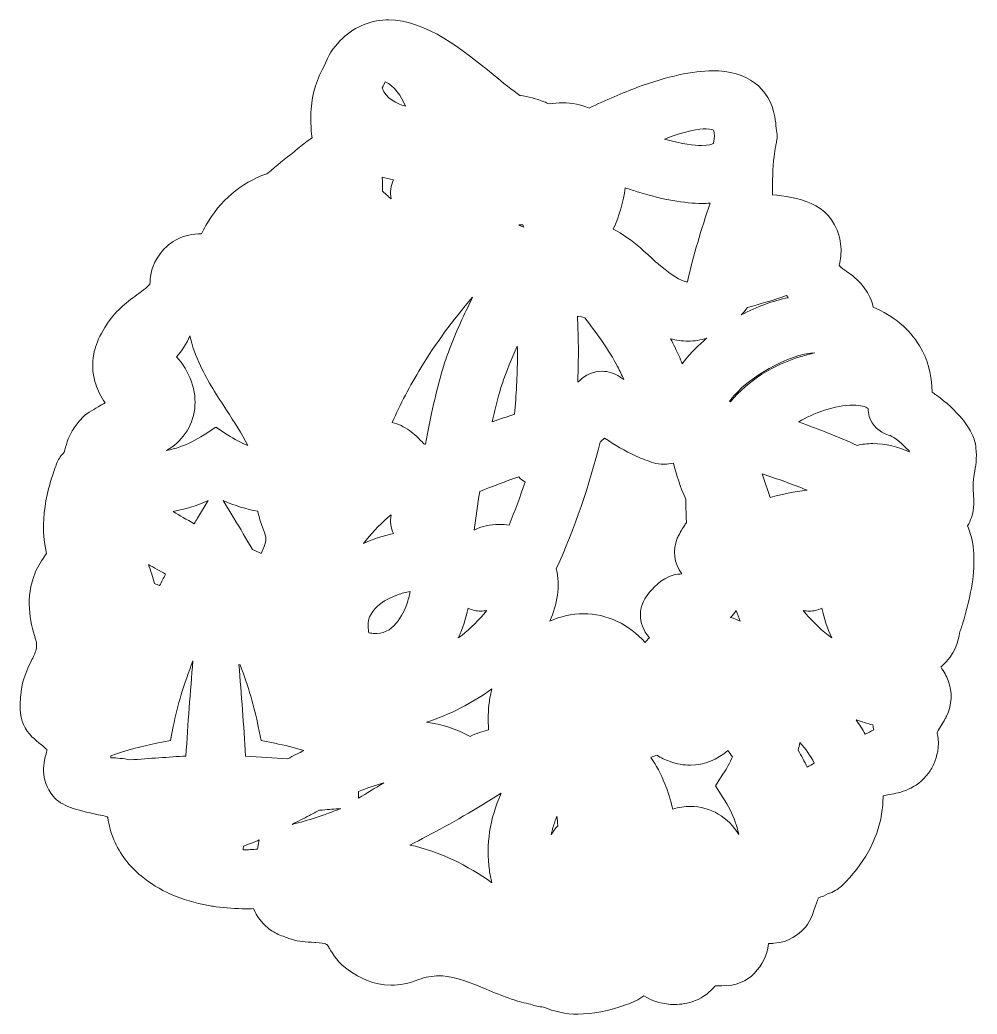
# Model space of a CAD drawing. Header units: inches. Extents: x -812 to 7891, y -3575 to 2748.
# Drawn here: x -811.7 to -362.5, y -3563.3 to -3096.4 of the extents above; entities that cross this region are included whole.
import ezdxf

# ---------------------------------------------------------------- set-up
doc = ezdxf.new("R2010")
doc.units = ezdxf.units.IN
doc.header["$MEASUREMENT"] = 0
doc.layers.add('Layer 1', color=7, linetype='Continuous')

# ---------------------------------------------------------------- blocks, each defined once
blk = doc.blocks.new('block 18')
at = {"layer": 'Layer 1', "lineweight": 0}
for points, knots in [([(-364, -3311.13), (-364, -3311.13), (-363.78, -3309.79), (-363.78, -3309.79), (-363.16, -3306.12), (-362.46, -3301.97), (-362.99, -3297.53), (-363.29, -3295.09), (-363.86, -3292.99), (-364.75, -3291.07), (-365.83, -3288.76), (-367.44, -3286.31), (-369.53, -3283.79), (-372.71, -3279.96), (-376.99, -3276.01), (-381.58, -3272.66), (-382.25, -3272.17), (-382.91, -3271.7), (-383.56, -3271.26), (-383.6, -3263.24), (-385.58, -3255.94), (-389.46, -3249.49), (-394.23, -3241.57), (-401.68, -3235.37), (-411.22, -3231.32), (-413.16, -3222.95), (-418.39, -3218.24), (-423.89, -3214.44), (-424.56, -3213.98), (-426.36, -3212.73), (-427.25, -3211.85), (-427.25, -3211.84), (-427.12, -3211.18), (-427.12, -3211.18), (-426.68, -3208.93), (-426.13, -3206.14), (-426.4, -3202.82), (-426.53, -3201.21), (-426.8, -3199.65), (-427.21, -3198.08), (-431.47, -3181.85), (-447.58, -3179.79), (-458.57, -3178.58), (-458.49, -3172.15), (-458.39, -3166.08), (-457.77, -3160.63), (-457.59, -3158.96), (-457.32, -3157.29), (-456.96, -3155.56), (-456.9, -3155.29), (-456.85, -3155.01), (-456.8, -3154.73), (-456.76, -3154.55), (-456.73, -3154.36), (-456.69, -3154.17), (-456.26, -3152.47), (-456.04, -3150.12), (-456.81, -3147.49), (-456.87, -3145.64), (-457.06, -3143.83), (-457.39, -3142.02), (-459.9, -3128.24), (-470.54, -3120.35), (-486.58, -3120.35), (-495.96, -3120.35), (-507.81, -3122.96), (-521.79, -3128.12), (-528.88, -3130.74), (-536.54, -3134.01), (-544.6, -3137.87), (-548.36, -3136.24), (-552.57, -3135.4), (-557.04, -3135.4), (-559.09, -3135.4), (-561.17, -3135.58), (-563.27, -3135.93), (-564.09, -3135.57), (-564.9, -3135.23), (-565.7, -3134.91), (-569.39, -3133.46), (-573.14, -3132.47), (-576.82, -3131.96), (-576.82, -3131.96), (-577, -3131.93), (-577, -3131.93), (-580.5, -3129.64), (-584.96, -3125.99), (-589.65, -3122.15), (-603.63, -3110.7), (-621.03, -3096.45), (-638.67, -3096.45), (-639.06, -3096.45), (-639.46, -3096.45), (-639.85, -3096.47), (-648.1, -3096.77), (-655.38, -3100.09), (-661.5, -3106.35), (-664.76, -3109.69), (-667.14, -3113.43), (-668.6, -3117.49), (-672.29, -3123.81), (-674.46, -3130.84), (-675.04, -3138.4), (-675.37, -3142.69), (-675.21, -3147.11), (-674.56, -3151.8), (-676.7, -3153.19), (-678.69, -3154.77), (-680.57, -3156.33), (-680.57, -3156.33), (-681.24, -3156.9), (-681.24, -3156.9), (-681.9, -3157.44), (-682.52, -3157.96), (-683.06, -3158.39), (-687.21, -3161.62), (-691.23, -3164.97), (-695.3, -3168.39), (-695.49, -3168.48), (-695.68, -3168.58), (-695.86, -3168.68), (-708.02, -3172.94), (-717.89, -3181.35), (-724.46, -3193.06), (-725.17, -3194.32), (-725.84, -3195.61), (-726.46, -3196.93), (-726.46, -3196.93), (-726.61, -3196.93), (-726.61, -3196.93), (-734.73, -3196.93), (-741.01, -3199.98), (-745.82, -3206.23), (-750.14, -3211.83), (-750.43, -3216.54), (-750.6, -3219.35), (-750.62, -3219.69), (-750.64, -3220.14), (-750.67, -3220.37), (-750.86, -3220.66), (-751.73, -3221.82), (-754.67, -3224.01), (-754.83, -3224.13), (-755.32, -3224.52), (-755.32, -3224.52), (-755.32, -3224.52), (-755.84, -3224.89), (-755.84, -3224.89), (-761.11, -3228.69), (-766.08, -3232.28), (-770.55, -3238.82), (-770.93, -3239.38), (-771.26, -3239.92), (-771.59, -3240.47), (-771.59, -3240.47), (-771.85, -3240.9), (-771.85, -3240.9), (-774.16, -3244.62), (-775.72, -3248.06), (-776.62, -3251.45), (-776.76, -3251.97), (-776.84, -3252.4), (-776.88, -3252.69), (-776.93, -3252.92), (-776.97, -3253.16), (-777.02, -3253.44), (-777.87, -3257.81), (-777.69, -3262.15), (-776.49, -3266.32), (-775.62, -3269.33), (-774.25, -3272.29), (-772.4, -3275.15), (-772.13, -3275.57), (-771.92, -3275.93), (-771.76, -3276.23), (-772.7, -3276.87), (-774.03, -3277.61), (-775.01, -3278.16), (-777.6, -3279.62), (-780.83, -3281.42), (-783.3, -3284.2), (-784.78, -3285.85), (-786.02, -3287.56), (-787.11, -3289.43), (-789.09, -3292.84), (-790.18, -3296.23), (-790.9, -3299.5), (-792.3, -3300.79), (-793.43, -3302.38), (-794.18, -3304.21), (-794.18, -3304.21), (-794.5, -3304.99), (-794.5, -3304.99), (-794.59, -3305.23), (-794.68, -3305.47), (-794.76, -3305.72), (-795.71, -3308.2), (-796.6, -3310.85), (-797.46, -3313.8), (-798.57, -3317.61), (-799.4, -3321.36), (-799.92, -3324.96), (-801.04, -3332.78), (-800.8, -3340.19), (-799.2, -3347.08), (-801.45, -3350.02), (-803.23, -3353.04), (-804.51, -3356.06), (-809.39, -3367.66), (-807.01, -3378.78), (-804.4, -3387.18), (-803.65, -3389.6), (-803.83, -3391.06), (-804.1, -3392.18), (-804.5, -3393.78), (-805.39, -3395.56), (-806.41, -3397.62), (-806.41, -3397.62), (-806.92, -3398.66), (-806.92, -3398.66), (-808.34, -3401.57), (-809.78, -3404.8), (-810.61, -3408.75), (-810.9, -3410.12), (-811.08, -3411.32), (-811.18, -3412.47), (-811.21, -3412.83), (-811.25, -3413.19), (-811.29, -3413.57), (-811.47, -3415.4), (-811.71, -3417.69), (-811.58, -3420.16), (-811.31, -3425.43), (-809.45, -3429.76), (-806.04, -3433.05), (-804.71, -3434.32), (-803.37, -3435.42), (-802.19, -3436.39), (-801.32, -3437.1), (-800.5, -3437.76), (-799.87, -3438.36), (-799.36, -3438.83), (-799.13, -3439.12), (-799.03, -3439.26), (-799.03, -3439.55), (-799.1, -3439.91), (-799.23, -3440.37), (-800.38, -3444.48), (-802.78, -3453.02), (-796.09, -3461.03), (-792.15, -3465.7), (-785.47, -3467.41), (-774.93, -3469.68), (-773.66, -3469.95), (-772.06, -3470.29), (-770.68, -3470.62), (-770.6, -3470.75), (-770.53, -3470.88), (-770.45, -3471), (-769.41, -3478.29), (-766.62, -3484.96), (-762.14, -3490.86), (-760.08, -3493.58), (-757.62, -3496.14), (-754.83, -3498.46), (-746.69, -3505.24), (-735.76, -3510.03), (-723.22, -3512.32), (-722.25, -3512.5), (-721.27, -3512.64), (-720.29, -3512.77), (-720.29, -3512.77), (-719.61, -3512.87), (-719.61, -3512.87), (-715.02, -3513.52), (-710.33, -3513.85), (-705.67, -3513.85), (-704.46, -3513.85), (-703.26, -3513.83), (-702.06, -3513.78), (-700.52, -3517.38), (-698.26, -3520.45), (-695.36, -3522.82), (-693.55, -3524.29), (-691.69, -3525.39), (-689.68, -3526.19), (-687.5, -3527.05), (-685.83, -3527.67), (-684.26, -3528.16), (-680.54, -3529.3), (-677.81, -3529.45), (-673.32, -3529.67), (-673.19, -3529.68), (-673.06, -3529.69), (-672.89, -3529.7), (-670.35, -3529.84), (-668.96, -3530.15), (-668.24, -3530.38), (-667.8, -3530.52), (-667.63, -3530.63), (-667.63, -3530.63), (-667.4, -3530.85), (-666.81, -3531.86), (-666.49, -3532.4), (-666.49, -3532.4), (-666.44, -3532.49), (-666.44, -3532.49), (-664.85, -3535.2), (-662.45, -3539.3), (-657.09, -3542.94), (-652.35, -3546.13), (-645.85, -3549.8), (-637.54, -3549.8), (-633.45, -3549.8), (-629.2, -3548.92), (-624.54, -3547.1), (-623.07, -3546.53), (-621.53, -3546.1), (-619.71, -3545.77), (-618.13, -3545.48), (-616.57, -3545.33), (-615.05, -3545.33), (-614.52, -3545.33), (-613.98, -3545.35), (-613.45, -3545.39), (-606.87, -3545.83), (-600.08, -3548.65), (-592.88, -3551.64), (-589.06, -3553.22), (-585.1, -3554.86), (-580.94, -3556.26), (-577.76, -3557.32), (-574.82, -3558.12), (-572, -3558.69), (-570.08, -3559.52), (-568.04, -3559.96), (-565.98, -3559.98), (-561.08, -3562.2), (-555.63, -3563.32), (-549.73, -3563.32), (-542.96, -3563.32), (-535.52, -3561.85), (-527, -3558.84), (-524.07, -3557.81), (-521.35, -3556.46), (-518.89, -3554.8), (-514.34, -3557.45), (-509.49, -3558.82), (-504.59, -3558.82), (-501.39, -3558.82), (-498.19, -3558.24), (-495.11, -3557.09), (-490.33, -3555.33), (-487.62, -3552.47), (-486, -3550.76), (-485.78, -3550.52), (-485.49, -3550.22), (-485.29, -3550.02), (-485.13, -3550), (-484.89, -3549.99), (-484.55, -3549.99), (-484.31, -3549.99), (-484.06, -3550), (-483.74, -3550.01), (-483.26, -3550.04), (-482.76, -3550.05), (-482.24, -3550.05), (-475.82, -3550.05), (-470.39, -3547.94), (-467.01, -3544.13), (-463.29, -3539.99), (-460.94, -3536.26), (-460.31, -3530.16), (-459.39, -3530.16), (-458.58, -3530.13), (-457.8, -3530.08), (-450.41, -3529.65), (-446.1, -3525.5), (-443.82, -3523.32), (-441.11, -3520.75), (-439.82, -3517.17), (-437.39, -3509.97), (-437.25, -3509.57), (-437.1, -3509.13), (-436.95, -3508.68), (-435.35, -3508.26), (-433.82, -3507.59), (-432.43, -3506.71), (-430.02, -3506.09), (-427.83, -3504.88), (-426.06, -3503.16), (-415.59, -3492.89), (-409.27, -3481.54), (-407.29, -3469.45), (-406.83, -3466.6), (-406.6, -3463.7), (-406.63, -3460.79), (-405.72, -3460.56), (-404.71, -3460.38), (-403.58, -3460.18), (-398.62, -3459.29), (-391.11, -3457.95), (-385.22, -3450.1), (-384.18, -3448.75), (-383.27, -3447.08), (-382.5, -3445.16), (-381.63, -3443.01), (-379.76, -3437.41), (-381.09, -3432.02), (-381.15, -3431.77), (-381.18, -3431.55), (-381.19, -3431.22), (-381.2, -3430.76), (-380.67, -3429.88), (-379.54, -3428.12), (-378.89, -3427.1), (-378.14, -3425.95), (-377.39, -3424.58), (-377.14, -3424.11), (-376.95, -3423.7), (-376.81, -3423.35), (-374.25, -3417.95), (-373.98, -3412.21), (-376.05, -3406.69), (-376.86, -3404.54), (-377.99, -3402.45), (-379.51, -3400.31), (-379.33, -3400.18), (-379.16, -3400.04), (-378.98, -3399.89), (-372.99, -3394.65), (-371.16, -3388.53), (-370.54, -3383.72), (-370.31, -3383.21), (-370.11, -3382.69), (-369.95, -3382.17), (-369.69, -3381.35), (-369.43, -3380.51), (-369.17, -3379.66), (-367.57, -3374.44), (-366.37, -3369.72), (-365.5, -3365.24), (-363.4, -3354.42), (-363.4, -3345.55), (-365.5, -3338.12), (-365.9, -3336.72), (-366.36, -3335.39), (-366.9, -3334.11), (-366.17, -3332.81), (-365.58, -3331.48), (-365.12, -3330.1), (-363.69, -3325.78), (-363.96, -3322.03), (-364.19, -3318.72), (-364.31, -3317.16), (-364.41, -3315.69), (-364.35, -3314.03), (-364.33, -3313.23), (-364.16, -3312.11), (-364, -3311.13)], [0, 0, 0, 0, 1, 1, 1, 2, 2, 2, 3, 3, 3, 4, 4, 4, 5, 5, 5, 6, 6, 6, 7, 7, 7, 8, 8, 8, 9, 9, 9, 10, 10, 10, 11, 11, 11, 12, 12, 12, 13, 13, 13, 14, 14, 14, 15, 15, 15, 16, 16, 16, 17, 17, 17, 18, 18, 18, 19, 19, 19, 20, 20, 20, 21, 21, 21, 22, 22, 22, 23, 23, 23, 24, 24, 24, 25, 25, 25, 26, 26, 26, 27, 27, 27, 28, 28, 28, 29, 29, 29, 30, 30, 30, 31, 31, 31, 32, 32, 32, 33, 33, 33, 34, 34, 34, 35, 35, 35, 36, 36, 36, 37, 37, 37, 38, 38, 38, 39, 39, 39, 40, 40, 40, 41, 41, 41, 42, 42, 42, 43, 43, 43, 44, 44, 44, 45, 45, 45, 46, 46, 46, 47, 47, 47, 48, 48, 48, 49, 49, 49, 50, 50, 50, 51, 51, 51, 52, 52, 52, 53, 53, 53, 54, 54, 54, 55, 55, 55, 56, 56, 56, 57, 57, 57, 58, 58, 58, 59, 59, 59, 60, 60, 60, 61, 61, 61, 62, 62, 62, 63, 63, 63, 64, 64, 64, 65, 65, 65, 66, 66, 66, 67, 67, 67, 68, 68, 68, 69, 69, 69, 70, 70, 70, 71, 71, 71, 72, 72, 72, 73, 73, 73, 74, 74, 74, 75, 75, 75, 76, 76, 76, 77, 77, 77, 78, 78, 78, 79, 79, 79, 80, 80, 80, 81, 81, 81, 82, 82, 82, 83, 83, 83, 84, 84, 84, 85, 85, 85, 86, 86, 86, 87, 87, 87, 88, 88, 88, 89, 89, 89, 90, 90, 90, 91, 91, 91, 92, 92, 92, 93, 93, 93, 94, 94, 94, 95, 95, 95, 96, 96, 96, 97, 97, 97, 98, 98, 98, 99, 99, 99, 100, 100, 100, 101, 101, 101, 102, 102, 102, 103, 103, 103, 104, 104, 104, 105, 105, 105, 106, 106, 106, 107, 107, 107, 108, 108, 108, 109, 109, 109, 110, 110, 110, 111, 111, 111, 112, 112, 112, 113, 113, 113, 114, 114, 114, 115, 115, 115, 116, 116, 116, 117, 117, 117, 118, 118, 118, 119, 119, 119, 120, 120, 120, 121, 121, 121, 122, 122, 122, 123, 123, 123, 124, 124, 124, 125, 125, 125, 126, 126, 126, 127, 127, 127, 128, 128, 128, 129, 129, 129, 130, 130, 130, 131, 131, 131, 132, 132, 132, 133, 133, 133, 134, 134, 134, 135, 135, 135, 136, 136, 136, 137, 137, 137, 138, 138, 138, 139, 139, 139, 140, 140, 140, 141, 141, 141, 142, 142, 142, 143, 143, 143, 144, 144, 144, 145, 145, 145, 146, 146, 146, 147, 147, 147, 148, 148, 148, 149, 149, 149, 150, 150, 150, 151, 151, 151, 152, 152, 152, 153, 153, 153, 153]), ([(-631.24, -3136.86), (-633.93, -3135.98), (-640.34, -3133.39), (-641.68, -3128.41), (-641.69, -3128.38), (-641.69, -3128.35), (-641.7, -3128.31), (-641.12, -3127.41), (-640.66, -3126.46), (-640.32, -3125.47), (-635.97, -3127.35), (-632.64, -3132.25), (-630.67, -3137.04), (-630.67, -3137.04), (-631.24, -3136.86), (-631.24, -3136.86)], [0, 0, 0, 0, 1, 1, 1, 2, 2, 2, 3, 3, 3, 4, 4, 4, 5, 5, 5, 5]), ([(-489.6, -3147.64), (-487.3, -3147.64), (-486.37, -3148.06), (-486.16, -3148.17), (-486.03, -3148.44), (-485.5, -3149.82), (-485.97, -3153.41), (-486.09, -3154.32), (-486.26, -3154.43), (-486.4, -3154.51), (-486.76, -3154.73), (-488.2, -3155.44), (-491.86, -3155.44), (-495.1, -3155.44), (-500.58, -3154.86), (-509.22, -3152.4), (-498.96, -3148.53), (-492.94, -3147.64), (-489.6, -3147.64)], [0, 0, 0, 0, 1, 1, 1, 2, 2, 2, 3, 3, 3, 4, 4, 4, 5, 5, 5, 6, 6, 6, 6]), ([(-637.46, -3180.42), (-637.99, -3180.01), (-638.52, -3179.58), (-639.03, -3179.13), (-639.85, -3178.42), (-640.67, -3177.67), (-641.49, -3176.89), (-641.46, -3175.04), (-641.49, -3173.33), (-641.57, -3171.68), (-641.6, -3171.21), (-641.63, -3170.74), (-641.66, -3170.28), (-639.93, -3170.79), (-638.18, -3171.23), (-636.41, -3171.6), (-637.68, -3174.29), (-638.08, -3177.36), (-637.46, -3180.42)], [0, 0, 0, 0, 1, 1, 1, 2, 2, 2, 3, 3, 3, 4, 4, 4, 5, 5, 5, 6, 6, 6, 6]), ([(-527.63, -3175.29), (-525.46, -3176.04), (-523.33, -3176.73), (-521.26, -3177.36), (-509.87, -3180.86), (-499.87, -3182.63), (-491.53, -3182.63), (-490.22, -3182.63), (-488.94, -3182.59), (-487.69, -3182.5), (-487.69, -3182.5), (-487.69, -3182.56), (-487.69, -3182.56), (-491.97, -3194.71), (-495.58, -3207.11), (-498.43, -3219.47), (-499.83, -3219.4), (-503.66, -3218.38), (-511.79, -3211.36), (-513.65, -3209.76), (-515.45, -3208.11), (-517.03, -3206.65), (-518.28, -3205.5), (-519.43, -3204.44), (-520.45, -3203.55), (-524.63, -3199.89), (-528.89, -3196.94), (-533.28, -3194.65), (-530.35, -3188.5), (-528.42, -3181.85), (-527.63, -3175.29)], [0, 0, 0, 0, 1, 1, 1, 2, 2, 2, 3, 3, 3, 4, 4, 4, 5, 5, 5, 6, 6, 6, 7, 7, 7, 8, 8, 8, 9, 9, 9, 10, 10, 10, 10]), ([(-577.18, -3192.72), (-576.66, -3192.72), (-576.15, -3192.7), (-575.64, -3192.65), (-575.51, -3193.01), (-575.39, -3193.37), (-575.26, -3193.74), (-576.1, -3193.51), (-576.87, -3193.17), (-577.56, -3192.72), (-577.56, -3192.72), (-577.18, -3192.72), (-577.18, -3192.72)], [0, 0, 0, 0, 1, 1, 1, 2, 2, 2, 3, 3, 3, 4, 4, 4, 4]), ([(-473.14, -3235.02), (-472.14, -3233.91), (-471.19, -3232.74), (-470.28, -3231.5), (-464.07, -3229.81), (-457.91, -3227.96), (-451.86, -3225.95), (-451.61, -3226.28), (-451.35, -3226.61), (-451.09, -3226.93), (-458.19, -3228.3), (-465.81, -3231.11), (-473.14, -3235.02)], [0, 0, 0, 0, 1, 1, 1, 2, 2, 2, 3, 3, 3, 4, 4, 4, 4]), ([(-610.12, -3251.15), (-611.41, -3254.6), (-612.39, -3257.5), (-613.2, -3260.26), (-616.31, -3270.81), (-618.94, -3282.2), (-621.37, -3295.66), (-621.63, -3295.62), (-621.88, -3295.6), (-622.14, -3295.57), (-624.33, -3293.07), (-626.58, -3290.99), (-628.93, -3289.28), (-631.39, -3287.48), (-634.07, -3286.21), (-636.93, -3285.47), (-633.2, -3276.89), (-628.77, -3268.42), (-623.55, -3259.85), (-616.68, -3248.58), (-608.67, -3237.65), (-599.25, -3226.69), (-603.06, -3234.54), (-606.95, -3242.65), (-610.12, -3251.15)], [0, 0, 0, 0, 1, 1, 1, 2, 2, 2, 3, 3, 3, 4, 4, 4, 5, 5, 5, 6, 6, 6, 7, 7, 7, 8, 8, 8, 8]), ([(-530.17, -3264.06), (-532.61, -3262.35), (-535.48, -3261.45), (-538.45, -3261.45), (-542.48, -3261.45), (-546.44, -3263.17), (-549.21, -3266.04), (-549.44, -3266.21), (-549.67, -3266.39), (-549.89, -3266.56), (-549.73, -3262.67), (-549.63, -3258.69), (-549.62, -3254.68), (-549.62, -3254.68), (-549.61, -3253.71), (-549.61, -3253.71), (-549.6, -3251.44), (-549.6, -3249.09), (-549.67, -3246.69), (-549.71, -3245.56), (-549.74, -3244.39), (-549.77, -3243.2), (-549.83, -3240.75), (-549.89, -3238.18), (-550.02, -3235.55), (-549.72, -3235.61), (-546.62, -3236.29), (-546.62, -3236.29), (-540.81, -3243.76), (-535.28, -3251.42), (-531.19, -3259.27), (-530.08, -3261.4), (-529.13, -3263.4), (-528.32, -3265.34), (-528.55, -3265.19), (-530.17, -3264.06), (-530.17, -3264.06)], [0, 0, 0, 0, 1, 1, 1, 2, 2, 2, 3, 3, 3, 4, 4, 4, 5, 5, 5, 6, 6, 6, 7, 7, 7, 8, 8, 8, 9, 9, 9, 10, 10, 10, 11, 11, 11, 12, 12, 12, 12]), ([(-731.19, -3266.43), (-732.85, -3261.84), (-735.21, -3257.88), (-738.17, -3254.64), (-735.64, -3251.88), (-733.56, -3248.6), (-731.97, -3244.87), (-730.89, -3249.47), (-729.22, -3254.12), (-726.96, -3258.91), (-723.48, -3266.31), (-719.03, -3273.13), (-714.73, -3279.73), (-711.08, -3285.34), (-707.53, -3290.79), (-704.72, -3296.31), (-707.83, -3295.08), (-710.99, -3293.41), (-714.33, -3291.24), (-714.33, -3291.24), (-719.79, -3287.67), (-719.79, -3287.67), (-719.79, -3287.67), (-725.26, -3291.24), (-725.26, -3291.24), (-729.25, -3293.85), (-733.01, -3295.73), (-736.72, -3297), (-738.78, -3297.7), (-740.83, -3298.26), (-742.84, -3298.69), (-739.42, -3296.67), (-736.43, -3293.97), (-734.15, -3290.73), (-729.23, -3283.72), (-728.15, -3274.86), (-731.19, -3266.43)], [0, 0, 0, 0, 1, 1, 1, 2, 2, 2, 3, 3, 3, 4, 4, 4, 5, 5, 5, 6, 6, 6, 7, 7, 7, 8, 8, 8, 9, 9, 9, 10, 10, 10, 11, 11, 11, 12, 12, 12, 12]), ([(-489.37, -3245.94), (-489.84, -3246.33), (-490.3, -3246.73), (-490.76, -3247.13), (-494.66, -3250.55), (-498.06, -3254.17), (-500.88, -3257.9), (-501.87, -3255.38), (-502.99, -3252.84), (-504.25, -3250.26), (-504.91, -3248.9), (-505.61, -3247.55), (-506.34, -3246.19), (-503.73, -3246.88), (-501, -3247.29), (-498.15, -3247.29), (-495.16, -3247.29), (-492.23, -3246.84), (-489.37, -3245.94)], [0, 0, 0, 0, 1, 1, 1, 2, 2, 2, 3, 3, 3, 4, 4, 4, 5, 5, 5, 6, 6, 6, 6]), ([(-590.03, -3285.15), (-589.25, -3281.59), (-588.45, -3278.19), (-587.6, -3274.88), (-586.31, -3269.84), (-584.54, -3264.61), (-582.02, -3258.42), (-580.83, -3255.49), (-579.57, -3252.61), (-578.26, -3249.72), (-578.23, -3251.28), (-578.21, -3252.9), (-578.21, -3254.65), (-578.21, -3263.66), (-578.8, -3272.61), (-579.56, -3281.67), (-583.06, -3282.77), (-586.55, -3283.93), (-590.03, -3285.15)], [0, 0, 0, 0, 1, 1, 1, 2, 2, 2, 3, 3, 3, 4, 4, 4, 5, 5, 5, 6, 6, 6, 6]), ([(-445.15, -3254.58), (-458.46, -3258.54), (-469.55, -3265.64), (-478.23, -3275.73), (-478.39, -3275.68), (-478.56, -3275.64), (-478.73, -3275.6), (-475.78, -3271.46), (-470.98, -3267.1), (-464.73, -3263.02), (-458.69, -3259.07), (-451.75, -3255.73), (-446.18, -3254.1), (-443.78, -3253.39), (-441.26, -3252.97), (-438.69, -3252.83), (-440.8, -3253.34), (-442.95, -3253.92), (-445.15, -3254.58)], [0, 0, 0, 0, 1, 1, 1, 2, 2, 2, 3, 3, 3, 4, 4, 4, 5, 5, 5, 6, 6, 6, 6]), ([(-446.28, -3285.27), (-446.23, -3285.24), (-446.19, -3285.21), (-446.15, -3285.18), (-439.8, -3281.28), (-429, -3277.33), (-420.64, -3277.33), (-416.98, -3277.33), (-414.88, -3278.07), (-413.64, -3278.91), (-413.65, -3280.2), (-413.47, -3281.49), (-413.08, -3282.74), (-411.79, -3286.86), (-408.48, -3290.02), (-403.99, -3291.39), (-402.39, -3291.89), (-399.45, -3293.59), (-394.42, -3298.82), (-394.35, -3299), (-394.27, -3299.17), (-394.19, -3299.35), (-399.34, -3297.12), (-405.28, -3295.41), (-411.45, -3295.41), (-413.98, -3295.41), (-416.41, -3295.7), (-418.73, -3296.27), (-427.72, -3292.23), (-436.93, -3288.55), (-446.28, -3285.27)], [0, 0, 0, 0, 1, 1, 1, 2, 2, 2, 3, 3, 3, 4, 4, 4, 5, 5, 5, 6, 6, 6, 7, 7, 7, 8, 8, 8, 9, 9, 9, 10, 10, 10, 10]), ([(-504.7, -3357.11), (-510.97, -3358.68), (-515.06, -3363.83), (-517.02, -3366.29), (-521.24, -3371.57), (-522.34, -3379.56), (-516.25, -3386.56), (-516.98, -3387.28), (-517.67, -3388.02), (-518.33, -3388.79), (-521.96, -3384.63), (-526.4, -3381.21), (-531.35, -3378.89), (-536.41, -3376.51), (-541.74, -3375.3), (-547.2, -3375.3), (-552.61, -3375.3), (-557.97, -3376.55), (-562.99, -3378.8), (-559.57, -3370.88), (-557.95, -3362.26), (-559.95, -3354.24), (-551.32, -3335.05), (-544.42, -3315.08), (-539.42, -3294.77), (-538.74, -3294.11), (-538.04, -3293.46), (-537.33, -3292.81), (-532.51, -3296.02), (-527.74, -3298.9), (-522.46, -3301.3), (-519.69, -3302.55), (-517.05, -3303.57), (-514.38, -3304.4), (-512.83, -3304.88), (-511.12, -3305.14), (-509.42, -3305.14), (-507.87, -3305.14), (-506.39, -3304.93), (-505.02, -3304.54), (-503.49, -3310.11), (-501.88, -3315.82), (-499.11, -3321.52), (-499.18, -3324.21), (-499.09, -3326.76), (-499, -3329.25), (-498.96, -3330.33), (-498.92, -3331.37), (-498.9, -3332.42), (-499.25, -3333.01), (-499.64, -3333.64), (-499.95, -3334.16), (-502.08, -3337.64), (-502.71, -3338.71), (-503.16, -3339.79), (-505.57, -3345.55), (-504.71, -3351.55), (-501.08, -3356.55), (-502.39, -3356.69), (-503.56, -3356.83), (-504.7, -3357.11)], [0, 0, 0, 0, 1, 1, 1, 2, 2, 2, 3, 3, 3, 4, 4, 4, 5, 5, 5, 6, 6, 6, 7, 7, 7, 8, 8, 8, 9, 9, 9, 10, 10, 10, 11, 11, 11, 12, 12, 12, 13, 13, 13, 14, 14, 14, 15, 15, 15, 16, 16, 16, 17, 17, 17, 18, 18, 18, 19, 19, 19, 20, 20, 20, 20]), ([(-463.34, -3309.66), (-456.16, -3311.97), (-449.13, -3314.5), (-442.28, -3317.26), (-448.31, -3317.95), (-454.02, -3319.25), (-459.56, -3320.66), (-460.88, -3317.03), (-462.15, -3313.36), (-463.34, -3309.66)], [0, 0, 0, 0, 1, 1, 1, 2, 2, 2, 3, 3, 3, 3]), ([(-582.16, -3333.7), (-583.65, -3333.45), (-585.17, -3333.33), (-586.71, -3333.33), (-590.92, -3333.33), (-594.98, -3334.28), (-598.55, -3336), (-597.7, -3330.06), (-596.83, -3323.97), (-595.92, -3317.94), (-589.81, -3315.42), (-583.69, -3313.12), (-577.61, -3311.04), (-576.73, -3312), (-575.71, -3312.82), (-574.6, -3313.5), (-576.92, -3320.39), (-579.44, -3327.13), (-582.16, -3333.7)], [0, 0, 0, 0, 1, 1, 1, 2, 2, 2, 3, 3, 3, 4, 4, 4, 5, 5, 5, 6, 6, 6, 6]), ([(-723.3, -3322.16), (-723.3, -3322.16), (-728.34, -3330.46), (-728.34, -3330.46), (-728.85, -3331.31), (-729.37, -3332.16), (-729.88, -3333.02), (-733.45, -3331.14), (-736.73, -3329.23), (-739.75, -3327.29), (-734.27, -3326.31), (-728.81, -3324.61), (-723.3, -3322.16)], [0, 0, 0, 0, 1, 1, 1, 2, 2, 2, 3, 3, 3, 4, 4, 4, 4]), ([(-698.44, -3347.03), (-699.76, -3346.41), (-701.14, -3345.79), (-702.6, -3345.16), (-705.38, -3340.27), (-708.28, -3335.34), (-711.25, -3330.45), (-711.25, -3330.45), (-716.29, -3322.15), (-716.29, -3322.15), (-710.88, -3324.54), (-705.49, -3326.22), (-700.06, -3327.19), (-699.54, -3330.02), (-698.6, -3332.54), (-697.83, -3334.62), (-697.19, -3336.36), (-696.58, -3338), (-696.31, -3339.41), (-695.99, -3341.08), (-697.12, -3344.03), (-698.44, -3347.03)], [0, 0, 0, 0, 1, 1, 1, 2, 2, 2, 3, 3, 3, 4, 4, 4, 5, 5, 5, 6, 6, 6, 7, 7, 7, 7]), ([(-636.43, -3337.67), (-641.1, -3338.69), (-645.81, -3340.16), (-650.38, -3342.3), (-647.13, -3337.98), (-643.33, -3333.93), (-639.03, -3330.17), (-638.52, -3329.72), (-637.99, -3329.29), (-637.46, -3328.88), (-637.46, -3328.88), (-637.46, -3328.89), (-637.46, -3328.9), (-638.08, -3331.96), (-637.68, -3335), (-636.43, -3337.67)], [0, 0, 0, 0, 1, 1, 1, 2, 2, 2, 3, 3, 3, 4, 4, 4, 5, 5, 5, 5]), ([(-751.4, -3352.16), (-748.66, -3353.77), (-745.94, -3355.29), (-743.34, -3356.72), (-744.3, -3358.53), (-745.23, -3360.32), (-746.12, -3362.09), (-746.94, -3361.79), (-747.74, -3361.48), (-748.52, -3361.16), (-749.31, -3358.17), (-750.28, -3355.16), (-751.4, -3352.16)], [0, 0, 0, 0, 1, 1, 1, 2, 2, 2, 3, 3, 3, 4, 4, 4, 4]), ([(-634.44, -3366.41), (-632.55, -3365.74), (-630.56, -3365.25), (-628.57, -3364.89), (-628.93, -3366.88), (-629.42, -3368.87), (-630.09, -3370.77), (-630.92, -3373.08), (-635.48, -3384.64), (-644.25, -3384.64), (-644.56, -3384.64), (-644.87, -3384.63), (-645.18, -3384.61), (-646.09, -3384.53), (-647, -3384.41), (-647.92, -3384.24), (-648.09, -3383.32), (-648.21, -3382.41), (-648.28, -3381.5), (-649.03, -3372.35), (-637.88, -3367.64), (-634.44, -3366.41)], [0, 0, 0, 0, 1, 1, 1, 2, 2, 2, 3, 3, 3, 4, 4, 4, 5, 5, 5, 6, 6, 6, 7, 7, 7, 7]), ([(-595.42, -3374.07), (-594.45, -3374.07), (-593.49, -3373.97), (-592.55, -3373.78), (-592.97, -3374.31), (-593.4, -3374.84), (-593.85, -3375.35), (-597.61, -3379.66), (-601.66, -3383.45), (-605.98, -3386.7), (-603.84, -3382.14), (-602.37, -3377.43), (-601.35, -3372.75), (-599.52, -3373.61), (-597.51, -3374.07), (-595.42, -3374.07)], [0, 0, 0, 0, 1, 1, 1, 2, 2, 2, 3, 3, 3, 4, 4, 4, 5, 5, 5, 5]), ([(-473.64, -3378.77), (-475.12, -3378.12), (-476.62, -3377.56), (-478.14, -3377.1), (-477.15, -3376.07), (-476.34, -3375), (-475.5, -3373.81), (-474.96, -3375.49), (-474.34, -3377.14), (-473.64, -3378.77)], [0, 0, 0, 0, 1, 1, 1, 2, 2, 2, 3, 3, 3, 3]), ([(-441.23, -3374.07), (-439.15, -3374.07), (-437.14, -3373.61), (-435.31, -3372.76), (-434.31, -3377.38), (-432.86, -3382.09), (-430.71, -3386.68), (-435.01, -3383.43), (-439.06, -3379.64), (-442.81, -3375.35), (-443.26, -3374.84), (-443.69, -3374.31), (-444.1, -3373.78), (-443.16, -3373.97), (-442.2, -3374.07), (-441.23, -3374.07)], [0, 0, 0, 0, 1, 1, 1, 2, 2, 2, 3, 3, 3, 4, 4, 4, 5, 5, 5, 5]), ([(-769.06, -3441.97), (-761.71, -3439.48), (-754.64, -3437.56), (-747.59, -3436.15), (-747.59, -3436.15), (-741.07, -3434.84), (-741.07, -3434.84), (-741.07, -3434.84), (-739.75, -3428.31), (-739.75, -3428.31), (-737.75, -3418.35), (-734.71, -3408.19), (-730.5, -3397.47), (-731.75, -3411.99), (-732.85, -3426.94), (-733.78, -3442.13), (-741.93, -3442.64), (-750.62, -3443.25), (-760.06, -3443.96), (-763.16, -3443.22), (-766.25, -3443.07), (-768.83, -3442.94), (-768.91, -3442.94), (-769, -3442.93), (-769.08, -3442.93), (-769.08, -3442.61), (-769.07, -3442.28), (-769.06, -3441.97)], [0, 0, 0, 0, 1, 1, 1, 2, 2, 2, 3, 3, 3, 4, 4, 4, 5, 5, 5, 6, 6, 6, 7, 7, 7, 8, 8, 8, 9, 9, 9, 9]), ([(-698.52, -3434.84), (-698.52, -3434.84), (-691.99, -3436.15), (-691.99, -3436.15), (-687.5, -3437.05), (-682.98, -3438.16), (-678.39, -3439.49), (-680.85, -3440.73), (-683.38, -3442.07), (-685.97, -3443.45), (-692.57, -3442.97), (-699.21, -3442.53), (-705.8, -3442.12), (-706.7, -3427.53), (-707.75, -3413.15), (-708.94, -3399.17), (-708.75, -3399.22), (-708.56, -3399.26), (-708.37, -3399.31), (-704.52, -3409.39), (-701.71, -3418.92), (-699.83, -3428.31), (-699.83, -3428.31), (-698.52, -3434.84), (-698.52, -3434.84)], [0, 0, 0, 0, 1, 1, 1, 2, 2, 2, 3, 3, 3, 4, 4, 4, 5, 5, 5, 6, 6, 6, 7, 7, 7, 8, 8, 8, 8]), ([(-600.44, -3432.91), (-606.96, -3429.4), (-613.74, -3427.19), (-620.93, -3426.23), (-609.87, -3422.75), (-599.22, -3417.11), (-590.2, -3410.61), (-590.72, -3412.52), (-591.12, -3414.47), (-591.39, -3416.45), (-591.98, -3420.87), (-592.1, -3425.33), (-591.75, -3429.79), (-594.49, -3430.5), (-597.36, -3431.52), (-600.44, -3432.91)], [0, 0, 0, 0, 1, 1, 1, 2, 2, 2, 3, 3, 3, 4, 4, 4, 5, 5, 5, 5]), ([(-419.29, -3425.12), (-416.68, -3426.05), (-414.03, -3426.86), (-411.34, -3427.54), (-411.28, -3428.29), (-411.16, -3429.05), (-410.99, -3429.85), (-412.31, -3430.52), (-413.64, -3431.2), (-414.96, -3431.89), (-416.26, -3429.61), (-417.7, -3427.36), (-419.29, -3425.12)], [0, 0, 0, 0, 1, 1, 1, 2, 2, 2, 3, 3, 3, 4, 4, 4, 4]), ([(-445.67, -3435.75), (-442.89, -3438.77), (-440.62, -3442.02), (-438.94, -3445.41), (-440.02, -3446.05), (-441.1, -3446.7), (-442.17, -3447.35), (-443.53, -3444.68), (-444.95, -3442.03), (-446.42, -3439.42), (-446.13, -3438.2), (-445.89, -3436.97), (-445.67, -3435.75)], [0, 0, 0, 0, 1, 1, 1, 2, 2, 2, 3, 3, 3, 4, 4, 4, 4]), ([(-497, -3465.79), (-499.76, -3465.79), (-502.54, -3466.23), (-505.3, -3467.09), (-506.33, -3462.76), (-507.58, -3458.76), (-509.04, -3455.11), (-510.89, -3450.51), (-513.08, -3446.39), (-515.62, -3442.78), (-515.39, -3442.69), (-515.16, -3442.61), (-514.92, -3442.52), (-514.92, -3442.52), (-513.09, -3441.86), (-512.8, -3441.76), (-510.85, -3442.93), (-508.76, -3443.91), (-506.55, -3444.71), (-503.39, -3445.85), (-500.18, -3446.43), (-497.01, -3446.43), (-490.42, -3446.43), (-484.24, -3443.84), (-479.48, -3439.47), (-478.74, -3440.45), (-478, -3441.46), (-477.27, -3442.51), (-478.43, -3445.15), (-479.9, -3447.84), (-481.74, -3450.65), (-481.74, -3450.65), (-485.3, -3456.11), (-485.3, -3456.11), (-485.3, -3456.11), (-481.74, -3461.58), (-481.74, -3461.58), (-479.13, -3465.58), (-477.24, -3469.33), (-475.98, -3473.04), (-475.46, -3474.57), (-474.83, -3476.64), (-474.32, -3479.01), (-479.17, -3470.9), (-487.65, -3465.79), (-497, -3465.79)], [0, 0, 0, 0, 1, 1, 1, 2, 2, 2, 3, 3, 3, 4, 4, 4, 5, 5, 5, 6, 6, 6, 7, 7, 7, 8, 8, 8, 9, 9, 9, 10, 10, 10, 11, 11, 11, 12, 12, 12, 13, 13, 13, 14, 14, 14, 15, 15, 15, 15]), ([(-640.95, -3454.79), (-644.94, -3457.08), (-648.84, -3459.5), (-652.72, -3461.98), (-652.72, -3461.98), (-652.72, -3458.77), (-652.72, -3458.77), (-648.92, -3457.21), (-644.93, -3455.8), (-640.95, -3454.79)], [0, 0, 0, 0, 1, 1, 1, 2, 2, 2, 3, 3, 3, 3]), ([(-591.39, -3495.78), (-591.12, -3497.74), (-590.73, -3499.69), (-590.2, -3501.61), (-601.32, -3493.6), (-614.9, -3486.88), (-628.67, -3483.92), (-618.2, -3478.74), (-607.04, -3472.5), (-594.13, -3464.66), (-594.13, -3464.66), (-585.84, -3459.62), (-585.84, -3459.62), (-591.2, -3471.7), (-593.02, -3483.6), (-591.39, -3495.78)], [0, 0, 0, 0, 1, 1, 1, 2, 2, 2, 3, 3, 3, 4, 4, 4, 5, 5, 5, 5]), ([(-675.85, -3470.04), (-674.29, -3469.22), (-672.73, -3468.4), (-671.17, -3467.59), (-671.17, -3467.59), (-669.71, -3467.48), (-669.71, -3467.48), (-666.86, -3467.25), (-663.96, -3467.03), (-661.05, -3466.79), (-668.95, -3469.89), (-676.52, -3472.36), (-683.95, -3474.24), (-681.23, -3472.86), (-678.53, -3471.44), (-675.85, -3470.04)], [0, 0, 0, 0, 1, 1, 1, 2, 2, 2, 3, 3, 3, 4, 4, 4, 5, 5, 5, 5]), ([(-559.27, -3474.86), (-560.43, -3476.17), (-561.46, -3477.59), (-562.36, -3479.1), (-561.84, -3476.68), (-561.2, -3474.59), (-560.68, -3473.04), (-560.38, -3472.16), (-560.04, -3471.27), (-559.67, -3470.38), (-559.49, -3471.85), (-559.36, -3473.34), (-559.27, -3474.86)], [0, 0, 0, 0, 1, 1, 1, 2, 2, 2, 3, 3, 3, 4, 4, 4, 4]), ([(-699.35, -3481.54), (-699.35, -3481.54), (-699.83, -3483.91), (-699.83, -3483.91), (-699.95, -3484.53), (-700.08, -3485.15), (-700.22, -3485.79), (-702.42, -3486.04), (-704.67, -3486.18), (-706.91, -3486.22), (-706.87, -3485.62), (-706.83, -3485.01), (-706.79, -3484.41), (-704.3, -3483.55), (-701.82, -3482.58), (-699.35, -3481.54)], [0, 0, 0, 0, 1, 1, 1, 2, 2, 2, 3, 3, 3, 4, 4, 4, 5, 5, 5, 5])]:
    blk.add_open_spline(points, degree=3, knots=knots, dxfattribs=at)

msp = doc.modelspace()

# ---------------------------------------------------------------- block references
at = {"layer": 'Layer 1'}
msp.add_blockref('block 18', (0, 0), dxfattribs=at)

doc.saveas('drawing.dxf')
